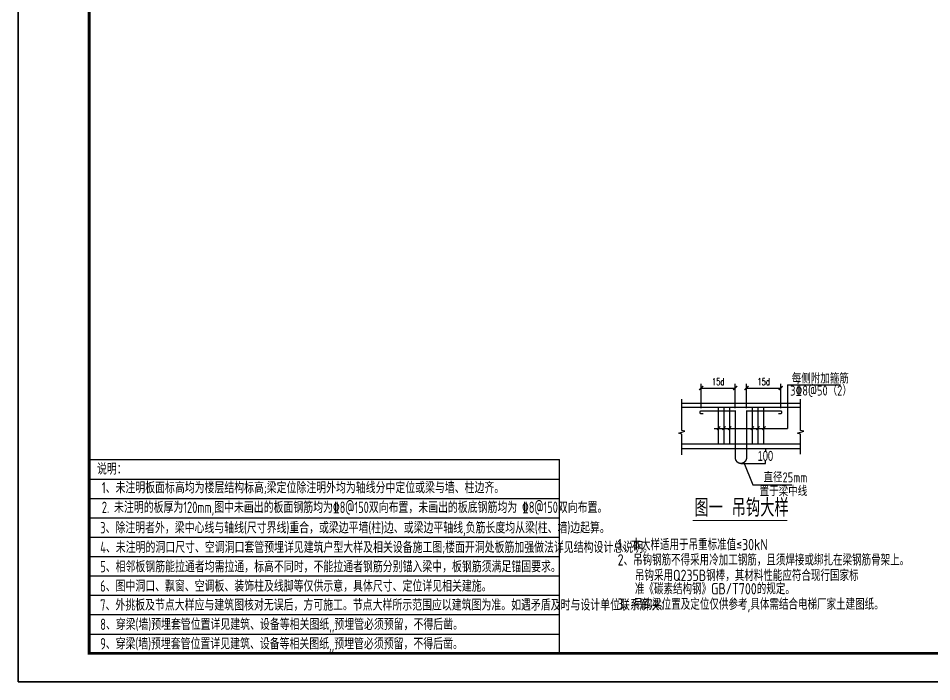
# Model space of a CAD drawing. Extents: x 393367 to 3005760, y 4998 to 826018.
# Drawn here: x 2480869 to 2513104, y 111562 to 134981 of the extents above; entities that cross this region are included whole.
import ezdxf

# ---------------------------------------------------------------- set-up
doc = ezdxf.new("R2010")
doc.units = 0
doc.header["$LTSCALE"] = 1000
doc.layers.get('0').update_dxf_attribs({"linetype": 'CONTINUOUS'})
doc.layers.get('Defpoints').update_dxf_attribs({"linetype": 'CONTINUOUS'})
for name, color, linetype in [('-TK', 7, 'CONTINUOUS'), ('0p-标字', 7, 'CONTINUOUS'), ('0p-标注', 43, 'CONTINUOUS'), ('S-文字', 7, 'CONTINUOUS'), ('S-表格线', 54, 'CONTINUOUS')]:
    doc.layers.add(name, color=color, linetype=linetype)
doc.layers.add('yichutu', color=7, linetype='CONTINUOUS', true_color=0xffffff, plot=False)
doc.styles.add('$2$X', font='romans0.shx', dxfattribs={"width": 0.7, "bigfont": 'hz00.shx'})
doc.styles.add('AHZTXT', font='atxt.shx', dxfattribs={"width": 0.7, "bigfont": 'ahztxt.shx'})
doc.styles.add('DIM_FONT', font='COMPLEX.shx', dxfattribs={"width": 0.7})
doc.styles.add('TSSD_Rein', font='Tssdeng.shx', dxfattribs={"width": 0.7, "bigfont": 'hztxt.shx'})
doc.dimstyles.new('DIM梁定位100', dxfattribs={"dimtxt": 250, "dimasz": 100, "dimexe": 150, "dimexo": 100, "dimgap": 100, "dimtad": 1, "dimdec": 0, "dimdsep": 46, "dimtxsty": '$2$X', "dimblk": '$1$_archtick', "dimcen": 2.5, "dimclrd": 256, "dimclre": 256, "dimclrt": 7, "dimadec": 3, "dimazin": 0, "dimtfac": 1, "dimtdec": 0, "dimtix": 1, "dimtmove": 2, "dimatfit": 3, "dimldrblk": '$1$_archtick', "dimfxl": 1.25, "dimtolj": 1, "dimtzin": 0, "dimlwd": -1, "dimlwe": -1, "dimarcsym": 0})
doc.dimstyles.new('NORMAL', dxfattribs={"dimtxt": 0.18, "dimasz": 0.18, "dimexe": 0.18, "dimexo": 0.0625, "dimgap": 0.09, "dimtad": 0, "dimtih": 1, "dimtoh": 1, "dimdec": 4, "dimzin": 0, "dimdsep": 46, "dimtxsty": 'DIM_FONT', "dimcen": 0.09, "dimclrt": 4, "dimadec": 0, "dimazin": 0, "dimtfac": 1, "dimtdec": 4, "dimtofl": 0, "dimtmove": 2, "dimatfit": 3, "dimfxl": 1, "dimtolj": 1, "dimtzin": 0, "dimarcsym": 0})

# ---------------------------------------------------------------- blocks, each defined once
blk = doc.blocks.new('A1')
blk.add_lwpolyline([(0, 59400), (0, 0), (84100, 0), (84100, 59400)], close=True)
at = {"const_width": 100}
blk.add_lwpolyline([(2500, 58400), (2500, 1000), (83100, 1000), (83100, 58400)], close=True, dxfattribs=at)
blk = doc.blocks.new('*D3262')
at = {"layer": '0p-标字', "color": 0, "lineweight": -2}
for p, q in [((2506571, 119792), (2507233, 119792)), ((2507233, 119792), (2507233, 119706)), ((2506371, 119271), (2507233, 119271)), ((2507233, 119271), (2507233, 119356))]:
    blk.add_line(p, q, dxfattribs=at)
at = {"layer": '0p-标字', "color": 0}
for points in [[(2507233, 119792), (2507233, 119792), (2507233, 119792)], [(2507233, 119271), (2507233, 119271), (2507233, 119271)]]:
    blk.add_solid(points, dxfattribs=at)
at = {"layer": 'Defpoints', "color": 0}
for p in [(2506571, 119792), (2507233, 119792), (2506371, 119271)]:
    blk.add_point(p, dxfattribs=at)
at = {"layer": '0p-标字', "color": 4, "insert": (2507233, 119531), "char_height": 350, "attachment_point": 5, "style": 'AHZTXT'}
blk.add_mtext('\\A1;100', dxfattribs=at)
blk = doc.blocks.new('$1$_archtick')
at = {"const_width": 0.5}
blk.add_lwpolyline([(-0.7, -0.7), (0.7, 0.7)], dxfattribs=at)
blk = doc.blocks.new('*D3263')
at = {"layer": '0p-标注'}
for p, q in [((2504969, 121222), (2504969, 122079)), ((2504969, 121929), (2506171, 121929)), ((2506171, 121221), (2506171, 122079))]:
    blk.add_line(p, q, dxfattribs=at)
at = {"layer": 'Defpoints', "color": 0}
for p in [(2506171, 121929), (2504969, 121122), (2506171, 121121)]:
    blk.add_point(p, dxfattribs=at)
at = {"layer": '0p-标注', "xscale": 100, "yscale": 100, "zscale": 100, "rotation": 180}
blk.add_blockref('$1$_archtick', (2504969, 121929), dxfattribs=at)
at = {"layer": '0p-标注', "xscale": 100, "yscale": 100, "zscale": 100}
blk.add_blockref('$1$_archtick', (2506171, 121929), dxfattribs=at)
at = {"layer": '0p-标注', "color": 7, "insert": (2505570, 122154), "char_height": 250, "attachment_point": 5, "style": '$2$X'}
blk.add_mtext('\\A1;15d', dxfattribs=at)
blk = doc.blocks.new('*D3264')
at = {"layer": '0p-标注'}
for p, q in [((2506571, 121222), (2506571, 122079)), ((2506571, 121929), (2507773, 121929)), ((2507773, 121221), (2507773, 122079))]:
    blk.add_line(p, q, dxfattribs=at)
at = {"layer": 'Defpoints', "color": 0}
for p in [(2507773, 121929), (2506571, 121122), (2507773, 121121)]:
    blk.add_point(p, dxfattribs=at)
at = {"layer": '0p-标注', "xscale": 100, "yscale": 100, "zscale": 100, "rotation": 180}
blk.add_blockref('$1$_archtick', (2506571, 121929), dxfattribs=at)
at = {"layer": '0p-标注', "xscale": 100, "yscale": 100, "zscale": 100}
blk.add_blockref('$1$_archtick', (2507773, 121929), dxfattribs=at)
at = {"layer": '0p-标注', "color": 7, "insert": (2507172, 122154), "char_height": 250, "attachment_point": 5, "style": '$2$X'}
blk.add_mtext('\\A1;15d', dxfattribs=at)
blk = doc.blocks.new('yct-841-594-84100-59400-100-1000')
at = {"layer": 'yichutu', "color": 7, "true_color": 0xffffff}
blk.add_lwpolyline([(0, 0), (0, 59400), (84100, 59400), (84100, 0)], close=True, dxfattribs=at)

msp = doc.modelspace()

# ---------------------------------------------------------------- linework, layer by layer
at = {"layer": '0p-标字', "color": 1}
for p, q in [((2508017.48634, 122045.38682), (2509887.64231, 122045.38682)), ((2508017.48634, 122045.38682), (2508017.48634, 120503.72909)), ((2504283.58386, 121391.99861), (2508474.84327, 121391.99861)), ((2505531.85929, 120454.27776), (2505637.76276, 120572.48065)), ((2505718.29991, 120454.27776), (2505824.20338, 120572.48065)), ((2505918.29991, 120454.27776), (2506024.20338, 120572.48065)), ((2506718.29991, 120454.27776), (2506824.20338, 120572.48065)), ((2506918.29991, 120454.27776), (2507024.20338, 120572.48065)), ((2507126.75191, 120454.27776), (2507232.65538, 120572.48065)), ((2505430.16504, 120503.72909), (2508017.48634, 120503.72909)), ((2504283.58386, 119791.99861), (2508474.84327, 119791.99861)), ((2506474.31929, 119299.35812), (2506789.80443, 118516.53474)), ((2506789.80443, 118516.53474), (2508168.10209, 118516.53474))]:
    msp.add_line(p, q, dxfattribs=at)
for points in [[(2504283.58386, 119568.00314), (2504283.58386, 120305.86216), (2504173.58386, 120340.86216), (2504393.58386, 120400.86216), (2504283.58386, 120435.86216), (2504283.58386, 121531.99861)], [(2508474.84327, 119590.99313), (2508474.84327, 120305.86216), (2508364.84327, 120340.86216), (2508584.84327, 120400.86216), (2508474.84327, 120435.86216), (2508474.84327, 121531.99861)]]:
    msp.add_lwpolyline(points, dxfattribs=at)
at = {"layer": '0p-标字'}
for points, const_width in [([(2508474.84327, 121247.42109), (2504283.58386, 121247.42109)], 48.6), ([(2505571.05766, 119951.14196), (2505571.05766, 121247.42109)], 48.6), ([(2505771.05766, 119951.14196), (2505771.05766, 121247.42109)], 48.6), ([(2505971.05766, 119951.14196), (2505971.05766, 121247.42109)], 48.6), ([(2506771.05766, 119951.14196), (2506771.05766, 121247.42109)], 48.6), ([(2506971.05766, 119951.14196), (2506971.05766, 121247.42109)], 48.6), ([(2507171.05766, 119951.14196), (2507171.05766, 121247.42109)], 48.6), ([(2506171.05766, 119470.81072), (2506171.05766, 121121.444), (2504969.04271, 121122.21863)], 48.6), ([(2505041.7907, 121021.444), (2504971.05766, 121021.444)], 48.6), ([(2506571.05766, 119470.81072), (2506571.05766, 121121.444), (2507761.38346, 121122.38883)], 48.6), ([(2507690.65042, 121022.38883), (2507761.38346, 121022.38883)], 48.6), ([(2508474.84327, 119951.14196), (2504283.58386, 119951.14196)], 48.6), ([(2508002.49914, 117254.23983), (2504673.10512, 117254.23983)], 40)]:
    msp.add_lwpolyline(points, dxfattribs=dict(at, const_width=const_width))
at = {"layer": '0p-标字', "const_width": 48.6}
for points in [[(2504971.05766, 121121.444, 1), (2504971.05766, 121021.444)], [(2507761.38346, 121022.38883, 1), (2507761.38346, 121122.38883)], [(2506171.05766, 119470.81072, 1), (2506571.05766, 119470.81072)]]:
    msp.add_lwpolyline(points, format="xyb", dxfattribs=at)
at = {"layer": 'S-表格线'}
for p, q in [((2483369.24175, 112562.12225), (2483369.24175, 119402.12225)), ((2483369.24175, 119402.12225), (2499969.61506, 119402.12225)), ((2499969.61506, 112562.12225), (2499969.61506, 119402.12225)), ((2483369.24175, 118718.12225), (2499969.61506, 118718.12225)), ((2483369.24175, 118034.12225), (2499969.61506, 118034.12225)), ((2483369.24175, 117350.12225), (2499969.61506, 117350.12225)), ((2483369.24175, 116666.12225), (2499969.61506, 116666.12225)), ((2483369.24175, 115982.12225), (2499969.61506, 115982.12225)), ((2483369.24175, 115298.12225), (2499969.61506, 115298.12225)), ((2483369.24175, 114614.12225), (2499969.61506, 114614.12225)), ((2483369.24175, 113930.12225), (2499969.61506, 113930.12225)), ((2483369.24175, 113246.12225), (2499969.61506, 113246.12225)), ((2483369.24175, 112562.12225), (2499969.61506, 112562.12225))]:
    msp.add_line(p, q, dxfattribs=at)

# ---------------------------------------------------------------- block references
at = {"layer": '-TK'}
msp.add_blockref('A1', (2480869.24175, 111562.12225), dxfattribs=at)
at = {"layer": 'yichutu'}
msp.add_blockref('yct-841-594-84100-59400-100-1000', (2480869.24175, 111562.12225), dxfattribs=at)

# ---------------------------------------------------------------- texts
at = {"layer": '0p-标字', "style": 'TSSD_Rein', "width": 0.8}
for s, height, p in [('每侧附加箍筋 ', 350, (2508164.14282, 122090.25883)), ('3%%1328@50（2）', 350, (2508107.89924, 121663.58329)), ('直径25mm', 350, (2507166.66183, 118599.79235)), ('置于梁中线', 350, (2507030.93743, 118111.76366)), ('图一 吊钩大样', 630, (2504727.80863, 117388.39706)), ('1、本大样适用于吊重标准值≤30kN', 400, (2502018.02805, 116203.57611)), ('2、吊钩钢筋不得采用冷加工钢筋，且须焊接或绑扎在梁钢筋骨架上。', 400, (2502019.56637, 115663.53861)), ('吊钩采用Q235B钢棒，其材料性能应符合现行国家标', 400, (2502629.47615, 115116.82771)), ('准《碳素结构钢》GB/T700的规定。', 400, (2502629.47615, 114644.81503)), ('3、吊钩梁位置及定位仅供参考,具体需结合电梯厂家土建图纸。', 400, (2502017.07775, 114100.28377))]:
    msp.add_text(s, height=height, dxfattribs=at).set_placement(p)
at = {"layer": 'S-文字', "style": 'TSSD_Rein', "width": 0.7}
for s, p in [('说明：', (2483645.69267, 118873.07805)), ('1、未注明板面标高均为楼层结构标高;梁定位除注明外均为轴线分中定位或梁与墙、柱边齐。', (2483819.1062, 118213.06364)), ('2. 未注明的板厚为120mm,图中未画出的板面钢筋均为%%1328@150双向布置，未画出的板底钢筋均为 %%1328@150双向布置。', (2483819.1062, 117519.05735)), ('3、除注明者外，梁中心线与轴线(尺寸界线)重合，或梁边平墙(柱)边、或梁边平轴线,负筋长度均从梁(柱、墙)边起算。', (2483761.66483, 116799.36173)), ('4、未注明的洞口尺寸、空调洞口套管预埋详见建筑户型大样及相关设备施工图;楼面开洞处板筋加强做法详见结构设计总说明。', (2483761.66483, 116107.76225)), ('5、相邻板钢筋能拉通者均需拉通，标高不同时，不能拉通者钢筋分别锚入梁中，板钢筋须满足锚固要求。', (2483761.66483, 115425.47105)), ('6、图中洞口、飘窗、空调板、装饰柱及线脚等仅供示意，具体尺寸、定位详见相关建施。', (2483761.66483, 114741.47105)), ('7、外挑板及节点大样应与建筑图核对无误后，方可施工。节点大样所示范围应以建筑图为准。如遇矛盾及时与设计单位联系解决。', (2483761.66483, 114073.20397)), ('8、穿梁(墙)预埋套管位置详见建筑、设备等相关图纸,,预埋管必须预留，不得后凿。', (2483761.66483, 113389.20397)), ('9、穿梁(墙)预埋套管位置详见建筑、设备等相关图纸,,预埋管必须预留，不得后凿。', (2483761.66483, 112705.20397))]:
    msp.add_text(s, height=399, dxfattribs=at).set_placement(p)

# ---------------------------------------------------------------- dimensions: what is measured, and where the dimension line sits
at = {"layer": '0p-标字', "color": 1}
dim = msp.add_linear_dim(base=(2507233.2312, 119791.99861), p1=(2506371.05766, 119270.81072), p2=(2506571.05766, 119791.99861), angle=90, text='100', dimstyle='NORMAL', override={"dimtxt": 350, "dimlfac": 0.25, "dimtxsty": 'AHZTXT', "dimse1": 0}, dxfattribs=at)
dim.commit()
dim.dimension.update_dxf_attribs({"geometry": '*D3262', "text_midpoint": (2507233.2312, 119531.40467)})
at = {"layer": '0p-标注'}
for base, p1, p2, picture, middle in [((2506171.05766, 121928.97097), (2504969.04271, 121122.21863), (2506171.05766, 121121.444), '*D3263', (2505570.05018, 122153.97097)), ((2507773.07261, 121928.97097), (2506571.05766, 121122.21863), (2507773.07261, 121121.444), '*D3264', (2507172.06513, 122153.97097))]:
    dim = msp.add_linear_dim(base=base, p1=p1, p2=p2, text='15d', dimstyle='DIM梁定位100', dxfattribs=at)
    dim.commit()
    dim.dimension.update_dxf_attribs({"geometry": picture, "text_midpoint": middle})

doc.saveas('drawing.dxf')
